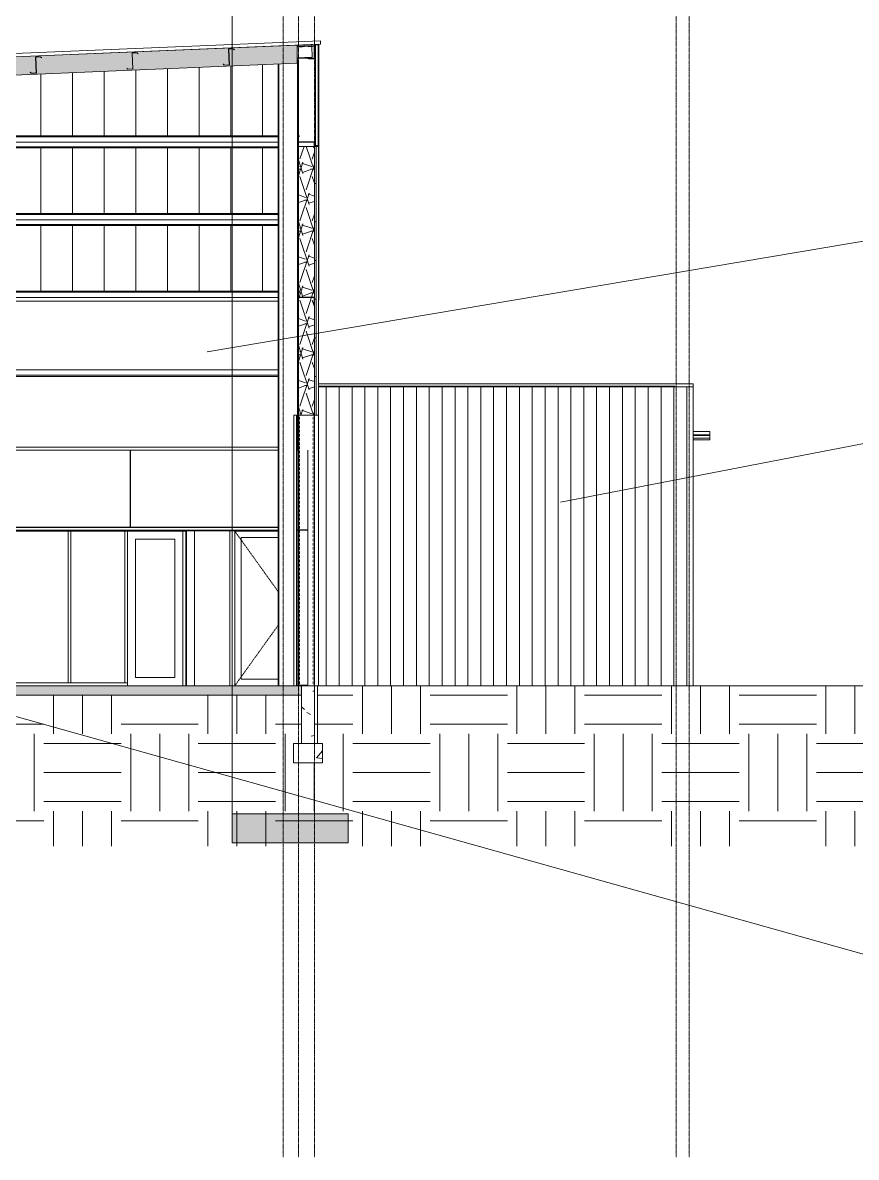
# Model space of a CAD drawing. Header units: inches. Extents: x -23565 to -21, y -324 to 853.
# Drawn here: x -7459 to -6941, y -293 to 412 of the extents above; entities that cross this region are included whole.
import ezdxf

# ---------------------------------------------------------------- set-up
doc = ezdxf.new("R2010")
doc.units = ezdxf.units.IN
doc.header["$MEASUREMENT"] = 0
for name, pattern in [('Dash 1_16_', [0.125, 0.0625, -0.0625]), ('Grid Line 1_2_', [0.875, 0.5, -0.125, 0.125, -0.125]), ('Hidden 1_8_', [0.1875, 0.125, -0.0625])]:
    doc.linetypes.add(name, pattern=pattern)
for name, color, linetype, lineweight in [('A-ANNO-IDEN', 131, 'Continuous', 9), ('A-CLNG', 13, 'Continuous', 13), ('A-CLNG-PATT', 13, 'Continuous', 25), ('A-DOOR', 31, 'Continuous', 13), ('A-DOOR-FRAM', 31, 'Continuous', 9), ('A-DOOR-GLAZ', 31, 'Continuous', 9), ('A-FLOR', 192, 'Continuous', 13), ('A-FLOR-LEVL', 51, 'Continuous', 9), ('A-FLOR-MCUT', 51, 'Continuous', 9), ('A-FLOR-PATT', 8, 'Continuous', 25), ('A-GLAZ-CWMG', 51, 'Continuous', 13), ('A-ROOF', 132, 'Continuous', 13), ('A-ROOF-PATT', 132, 'Continuous', 13), ('A-WALL', 113, 'Continuous', 13), ('A-WALL-PATT', 111, 'Continuous', 25), ('C-TOPO', 7, 'Continuous', 13), ('G-ANNO-SYMB', 111, 'Continuous', 9), ('I-WALL', 2, 'Continuous', 13), ('L-SITE-WALL', 31, 'Continuous', 13), ('S-BEAM', 12, 'Continuous', 13), ('S-COLS', 52, 'Continuous', 13), ('S-FNDN', 32, 'Continuous', 13), ('S-GRID', 1, 'Continuous', 9)]:
    doc.layers.add(name, color=color, linetype=linetype, lineweight=lineweight)
pattern_1 = [(50, (-21606.15, 72.08), (55.0854, -4.8198), [5.76, -63.36]), (355, (-21606.15, 72.08), (-10.6557, 57.7685), [4.608, -50.688]), (100.451, (-21601.557, 71.68), (44.4295, 52.9487), [4.895, -53.848]), (46.184, (-21606.15, 87.44), (81.9644, -12.712), [8.64, -95.04]), (96.636, (-21599.32, 86.38), (71.7815, 74.8124), [7.343, -80.772]), (351.184, (-21606.15, 87.44), (71.782, 74.8124), [6.912, -76.032]), (21, (-21598.47, 83.6), (45.842, -30.9215), [5.76, -63.36]), (326, (-21598.47, 83.6), (18.687, 55.6915), [4.608, -50.688]), (71.451, (-21594.65, 81.025), (64.529, 24.77), [4.895, -53.848]), (37.5, (-21606.148, 72.082), (0.9339, 25.5668), [2.534, -47.539, 2.534, -48.922, -50.88]), (37.5, (-21606.148, 72.082), (0.9339, 25.5668), [-101.53, 2.534, -48.346]), (7.5, (-21606.148, 72.082), (20.20404, 30.2913), [2.534, -26.803, 2.534, -46.387, -19.392]), (7.5, (-21606.148, 72.082), (20.20404, 30.2913), [-78.259, 2.534, -16.858]), (327.5, (-21623.274, 72.082), (40.9978, -1.7324), [2.534, -16.666, 2.534, -57.37, -79.488]), (327.5, (-21623.274, 72.082), (40.9978, -1.7324), [-79.104, 2.534, -76.954]), (317.5, (-21630.954, 72.082), (44.7889, 7.6878), [2.534, -22.426, 2.534, -37.248, -56.448]), (317.5, (-21630.954, 72.082), (44.7889, 7.6878), [-64.742, 2.534, -53.914])]
pattern_2 = [(0, (-21606.15, 72.08), (48, 48), [48, -48]), (0, (-21606.15, 90.08), (48, 48), [48, -48]), (0, (-21606.15, 108.08), (48, 48), [48, -48]), (90, (-21600.15, 114.08), (-48, 48), [48, -48]), (90, (-21582.15, 114.08), (-48, 48), [48, -48]), (90, (-21564.15, 114.08), (-48, 48), [48, -48])]
pattern_3 = [(45, (-21606.148, 72.082), (-19.007, 19.007), []), (45, (-21606.148, 100.882), (-19.007, 19.007), [])]
pattern_4 = [(90, (-21150.615, 0), (-8, 5e-16), [])]
pattern_5 = [(161.57, (-21605.188, 73.042), (-7.6802237, -0.0009796), [0, -54.643, 6.067, 0]), (18.43, (-21607.108, 73.042), (-7.6802237, 0.0009796), [0, -54.643, 6.067, 0]), (108.43, (-21605.188, 73.042), (3.8382953, -19.20136532), [18.211, -42.499]), (71.57, (-21607.108, 73.042), (3.8382953, 19.20136532), [18.211, -42.499])]
pattern_6 = [(0, (-21606.148, 72.082), (0, 24), []), (90, (-21606.148, 72.082), (-24, 1e-15), [])]

# ---------------------------------------------------------------- blocks, each defined once
blk = doc.blocks.new('Struct_Xcel_Sports Complex_rvt-4-Building Section - North_South looking West _ Fitness Center')
at = {"layer": 'A-FLOR-PATT', "lineweight": 9}
h = blk.add_hatch(dxfattribs=at)
h.set_pattern_fill('FP_59', color=256, style=0, pattern_type=2)
h.set_pattern_definition(pattern_1)
h.paths.add_polyline_path([(-21132.3, -6), (-21132.3, 0), (-22790.8, 0), (-22790.8, -6), (-21136.06, -6)], flags=0)
at = {"layer": 'A-WALL-PATT', "lineweight": 9}
h = blk.add_hatch(dxfattribs=at)
h.set_pattern_fill('FP_59', color=8, style=0, pattern_type=2)
h.set_pattern_definition(pattern_1)
h.paths.add_polyline_path([(-21132.3, -36), (-21124.3, -36), (-21124.3, 0), (-21132.3, 0), (-21132.3, -19.01)], flags=0)
at = {"layer": 'S-FNDN', "lineweight": 9}
h = blk.add_hatch(dxfattribs=at)
h.set_pattern_fill('FP_59', color=8, style=0, pattern_type=2)
h.set_pattern_definition(pattern_1)
h.paths.add_polyline_path([(-21137.3, -48), (-21119.3, -48), (-21119.3, -36), (-21137.3, -36)], flags=0)
at = {"layer": 'A-FLOR', "color": 7}
for p, q in [((-21132.3, 0), (-22790.8, 0)), ((-22790.8, -6), (-21132.3, -6))]:
    blk.add_line(p, q, dxfattribs=at)
at = {"layer": 'A-FLOR-MCUT', "color": 7, "lineweight": 13}
blk.add_line((-21132.3, -6), (-21132.3, 0), dxfattribs=at)
at = {"layer": 'A-WALL', "color": 7}
blk.add_line((-21132.3, 0), (-21132.3, -6), dxfattribs=at)
at = {"layer": 'L-SITE-WALL', "color": 7}
for p, q in [((-21124.3, 0), (-21132.3, 0)), ((-21132.3, -6), (-21132.3, -36)), ((-21124.3, -36), (-21124.3, 0)), ((-21132.3, -36), (-21124.3, -36))]:
    blk.add_line(p, q, dxfattribs=at)
at = {"layer": 'S-FNDN', "color": 7}
for p, q in [((-21119.3, -36), (-21137.3, -36)), ((-21137.3, -36), (-21137.3, -48)), ((-21119.3, -48), (-21119.3, -36)), ((-21137.3, -48), (-21119.3, -48))]:
    blk.add_line(p, q, dxfattribs=at)
blk = doc.blocks.new('Girt_C - 10_D-1401750-Building Section - North_South looking West _ Fitness Center')
at = {"layer": 'S-BEAM', "color": 8, "lineweight": 9}
for p, q in [((-21381.05, 96.68), (-21146.8, 96.68)), ((-21146.8, 96.2), (-21381.05, 96.2))]:
    blk.add_line(p, q, dxfattribs=at)
blk = doc.blocks.new('Girt_C - 8_D-1405488-Building Section - North_South looking West _ Fitness Center')
at = {"layer": 'S-BEAM', "lineweight": 9}
h = blk.add_hatch(dxfattribs=at)
h.set_pattern_fill('FP_52', color=8, style=0, pattern_type=2)
h.set_pattern_definition(pattern_3)
h.paths.add_polyline_path([(-21127.8, 389.49), (-21124.49, 389.49), (-21124.49, 389.6), (-21127.75, 389.6), (-21128.2, 390.13), (-21128.29, 390.06)], flags=0)
h.paths.add_polyline_path([(-21124.41, 389.67), (-21124.3, 389.67), (-21124.3, 397.3), (-21124.41, 397.3)], flags=0)
h.paths.add_polyline_path([(-21128.2, 396.84), (-21127.75, 397.38), (-21124.49, 397.38), (-21124.49, 397.49), (-21127.8, 397.49), (-21128.28, 396.91)], flags=0)
at = {"layer": 'S-BEAM', "color": 7}
for p, q in [((-21127.8, 397.49), (-21128.28, 396.91)), ((-21128.28, 396.91), (-21128.2, 396.84)), ((-21128.2, 396.84), (-21127.75, 397.38)), ((-21124.49, 397.49), (-21127.8, 397.49)), ((-21127.75, 397.38), (-21124.49, 397.38)), ((-21124.41, 397.3), (-21124.41, 389.67)), ((-21124.3, 389.67), (-21124.3, 397.3)), ((-21128.2, 390.13), (-21128.29, 390.06)), ((-21128.29, 390.06), (-21127.8, 389.49)), ((-21127.75, 389.6), (-21128.2, 390.13)), ((-21127.8, 389.49), (-21124.49, 389.49)), ((-21124.49, 389.6), (-21127.75, 389.6))]:
    blk.add_line(p, q, dxfattribs=at)
for centre, radius, start, end in [((-21124.49, 397.3), 0.188, 0, 90), ((-21124.49, 397.3), 0.0782, 0, 87.87728), ((-21124.49, 389.67), 0.0782, 273.04236, 0), ((-21124.49, 389.67), 0.188, 270, 0)]:
    blk.add_arc(centre, radius, start, end, dxfattribs=at)
blk = doc.blocks.new('Single-Glass 1 - 2_  10 7_16_ x96_-1835913-Building Section - North_South looking West _ Fitness Center')
at = {"layer": 'A-DOOR', "color": 8, "linetype": 'Dash 1_16_', "lineweight": 9}
for p, q in [((-21173.77, 96), (-21146.8, 58.41)), ((-21173.77, 0), (-21146.8, 37.59))]:
    blk.add_line(p, q, dxfattribs=at)
at = {"layer": 'A-DOOR', "color": 8, "lineweight": 9}
for p, q in [((-21169.77, 92), (-21146.8, 92)), ((-21169.77, 4), (-21169.77, 92)), ((-21146.8, 4), (-21169.77, 4))]:
    blk.add_line(p, q, dxfattribs=at)
at = {"layer": 'A-DOOR-FRAM', "color": 8}
for p, q in [((-21176.77, 96.2), (-21176.77, 0)), ((-21173.77, 0), (-21173.77, 96)), ((-21173.77, 96), (-21146.8, 96))]:
    blk.add_line(p, q, dxfattribs=at)
at = {"layer": 'A-DOOR-GLAZ', "color": 8}
for p, q in [((-21169.77, 92), (-21169.77, 4)), ((-21146.8, 92), (-21169.77, 92)), ((-21146.8, 4), (-21169.77, 4))]:
    blk.add_line(p, q, dxfattribs=at)
blk = doc.blocks.new('Rectangular Mullion - Profile_Polycarbonate_Upper and left-1768104-Building Section - North_South looking West _ Fitness Center')
at = {"layer": 'A-GLAZ-CWMG', "color": 7}
for p, q in [((-21121.55, 398.24), (-21124.05, 398.24)), ((-21124.05, 398.24), (-21124.05, 395.49)), ((-21124.05, 395.49), (-21123.55, 395.49)), ((-21123.99, 395.55), (-21123.99, 398.17)), ((-21123.99, 398.17), (-21121.62, 398.17)), ((-21123.62, 395.55), (-21123.99, 395.55)), ((-21123.55, 395.74), (-21123.62, 395.74)), ((-21123.62, 395.74), (-21123.62, 395.55)), ((-21123.55, 395.49), (-21123.55, 395.74)), ((-21121.92, 395.74), (-21121.98, 395.74)), ((-21121.98, 395.74), (-21121.98, 395.49)), ((-21121.98, 395.49), (-21121.55, 395.49)), ((-21121.92, 395.55), (-21121.92, 395.74)), ((-21121.62, 395.55), (-21121.92, 395.55)), ((-21121.62, 398.17), (-21121.62, 395.55)), ((-21121.55, 395.49), (-21121.55, 398.24))]:
    blk.add_line(p, q, dxfattribs=at)
blk = doc.blocks.new('Rectangular Mullion - Profile_Polycarbonate_Lower-1768105-Building Section - North_South looking West _ Fitness Center')
at = {"layer": 'A-GLAZ-CWMG', "color": 7}
for p, q in [((-21123.55, 338.27), (-21124.05, 338.27)), ((-21124.05, 338.27), (-21124.05, 335.52)), ((-21124.05, 335.52), (-21121.55, 335.52)), ((-21123.99, 335.58), (-21123.99, 338.21)), ((-21123.99, 338.21), (-21123.62, 338.21)), ((-21121.62, 335.58), (-21123.99, 335.58)), ((-21123.62, 338.21), (-21123.62, 338.02)), ((-21123.62, 338.02), (-21123.55, 338.02)), ((-21123.55, 338.02), (-21123.55, 338.27)), ((-21121.55, 338.27), (-21121.98, 338.27)), ((-21121.98, 338.27), (-21121.98, 338.02)), ((-21121.98, 338.02), (-21121.92, 338.02)), ((-21121.92, 338.02), (-21121.92, 338.21)), ((-21121.92, 338.21), (-21121.62, 338.21)), ((-21121.62, 338.21), (-21121.62, 335.58)), ((-21121.55, 335.52), (-21121.55, 338.27))]:
    blk.add_line(p, q, dxfattribs=at)
blk = doc.blocks.new('Girt_Z - 10_D-1351983-Building Section - North_South looking West _ Fitness Center')
at = {"layer": 'S-BEAM', "lineweight": 9}
h = blk.add_hatch(dxfattribs=at)
h.set_pattern_fill('FP_52', color=8, style=0, pattern_type=2)
h.set_pattern_definition(pattern_3)
h.paths.add_polyline_path([(-21180.48, 385.52), (-21177.11, 385.66), (-21177.29, 385.76), (-21180.43, 385.63), (-21180.9, 386.15), (-21180.98, 386.07)], flags=0)
h.paths.add_polyline_path([(-21177.11, 385.66), (-21177.51, 395.46), (-21177.62, 395.46), (-21177.22, 385.84)], flags=0)
h.paths.add_polyline_path([(-21174.08, 395.15), (-21174, 395.22), (-21174.51, 395.78), (-21177.44, 395.65), (-21177.44, 395.55), (-21174.56, 395.67)], flags=0)
at = {"layer": 'S-BEAM', "color": 7}
for p, q in [((-21177.62, 395.46), (-21177.22, 385.84)), ((-21177.11, 385.66), (-21177.51, 395.46)), ((-21174.51, 395.78), (-21177.44, 395.65)), ((-21177.44, 395.55), (-21174.56, 395.67)), ((-21174.56, 395.67), (-21174.08, 395.15)), ((-21174, 395.22), (-21174.51, 395.78)), ((-21174.08, 395.15), (-21174, 395.22)), ((-21180.9, 386.15), (-21180.98, 386.07)), ((-21180.98, 386.07), (-21180.48, 385.52)), ((-21180.43, 385.63), (-21180.9, 386.15)), ((-21180.48, 385.52), (-21177.11, 385.66)), ((-21177.29, 385.76), (-21180.43, 385.63))]:
    blk.add_line(p, q, dxfattribs=at)
for centre, radius, start, end in [((-21177.44, 395.47), 0.187, 92.38594, 182.38594), ((-21177.44, 395.47), 0.0782, 94.50866, 182.38594), ((-21177.3, 385.84), 0.0782, 275.42831, 2.38594)]:
    blk.add_arc(centre, radius, start, end, dxfattribs=at)
blk = doc.blocks.new('Girt_Z - 10_D-V102-Building Section - North_South looking West _ Fitness Center')
at = {"layer": 'S-BEAM', "color": 7}
for p, q in [((-21237.57, 392.96), (-21237.17, 383.34)), ((-21237.05, 383.16), (-21237.46, 392.97)), ((-21234.46, 393.28), (-21237.39, 393.16)), ((-21237.39, 393.05), (-21234.5, 393.17)), ((-21234.5, 393.17), (-21234.03, 392.65)), ((-21233.95, 392.73), (-21234.46, 393.28)), ((-21234.03, 392.65), (-21233.95, 392.73)), ((-21240.85, 383.65), (-21240.93, 383.58)), ((-21240.93, 383.58), (-21240.43, 383.02)), ((-21240.38, 383.13), (-21240.85, 383.65)), ((-21240.43, 383.02), (-21237.05, 383.16)), ((-21237.24, 383.26), (-21240.38, 383.13))]:
    blk.add_line(p, q, dxfattribs=at)
for centre, radius, start, end in [((-21237.38, 392.97), 0.187, 92.38594, 182.38594), ((-21237.38, 392.97), 0.0782, 94.50866, 182.38594), ((-21237.25, 383.34), 0.0782, 275.42831, 2.38594)]:
    blk.add_arc(centre, radius, start, end, dxfattribs=at)
blk = doc.blocks.new('Girt_Z - 10_D-V103-Building Section - North_South looking West _ Fitness Center')
at = {"layer": 'S-BEAM', "lineweight": 9}
h = blk.add_hatch(dxfattribs=at)
h.set_pattern_fill('FP_52', color=8, style=0, pattern_type=2)
h.set_pattern_definition(pattern_3)
h.paths.add_polyline_path([(-21300.37, 380.52), (-21297, 380.66), (-21297.19, 380.77), (-21300.33, 380.64), (-21300.8, 381.15), (-21300.88, 381.08)], flags=0)
h.paths.add_polyline_path([(-21297, 380.66), (-21297.41, 390.47), (-21297.52, 390.46), (-21297.12, 380.85)], flags=0)
h.paths.add_polyline_path([(-21293.98, 390.15), (-21293.9, 390.23), (-21294.41, 390.78), (-21297.34, 390.66), (-21297.34, 390.55), (-21294.45, 390.67)], flags=0)
at = {"layer": 'S-BEAM', "color": 7}
for p, q in [((-21297.52, 390.46), (-21297.12, 380.85)), ((-21297, 380.66), (-21297.41, 390.47)), ((-21294.41, 390.78), (-21297.34, 390.66)), ((-21297.34, 390.55), (-21294.45, 390.67)), ((-21294.45, 390.67), (-21293.98, 390.15)), ((-21293.9, 390.23), (-21294.41, 390.78)), ((-21293.98, 390.15), (-21293.9, 390.23)), ((-21300.8, 381.15), (-21300.88, 381.08)), ((-21300.88, 381.08), (-21300.37, 380.52)), ((-21300.33, 380.64), (-21300.8, 381.15)), ((-21297.19, 380.77), (-21300.33, 380.64)), ((-21300.37, 380.52), (-21297, 380.66))]:
    blk.add_line(p, q, dxfattribs=at)
for centre, radius, start, end in [((-21297.33, 390.47), 0.187, 92.38594, 182.38594), ((-21297.33, 390.47), 0.0782, 94.50866, 182.38594), ((-21297.2, 380.84), 0.0782, 275.42831, 2.38594)]:
    blk.add_arc(centre, radius, start, end, dxfattribs=at)
blk = doc.blocks.new('overhead door - one-983186-Building Section - North_South looking West _ Fitness Center')
at = {"layer": 'A-DOOR', "color": 7}
for p, q in [((-21137.18, 168), (-21137.18, 0)), ((-21135.43, 168), (-21137.18, 168)), ((-21135.43, 0), (-21135.43, 168)), ((-21137.18, 0), (-21135.43, 0))]:
    blk.add_line(p, q, dxfattribs=at)
blk = doc.blocks.new('Girt_Z - 10_D-1223956-Building Section - North_South looking West _ Fitness Center')
at = {"layer": 'S-BEAM', "lineweight": 9}
h = blk.add_hatch(dxfattribs=at)
h.set_pattern_fill('FP_52', color=8, style=0, pattern_type=2)
h.set_pattern_definition(pattern_3)
h.paths.add_polyline_path([(-21124.88, 237.69), (-21124.3, 238.17), (-21124.3, 241.11), (-21124.41, 241.11), (-21124.41, 238.22), (-21124.95, 237.77)], flags=0)
h.paths.add_polyline_path([(-21134.3, 241.19), (-21124.49, 241.19), (-21124.49, 241.3), (-21134.12, 241.3)], flags=0)
h.paths.add_polyline_path([(-21134.3, 241.19), (-21134.19, 241.37), (-21134.19, 244.51), (-21133.66, 244.96), (-21133.73, 245.04), (-21134.3, 244.56)], flags=0)
at = {"layer": 'S-BEAM', "color": 7}
for p, q in [((-21133.73, 245.04), (-21134.3, 244.56)), ((-21134.3, 244.56), (-21134.3, 241.19)), ((-21134.3, 241.19), (-21124.49, 241.19)), ((-21134.19, 244.51), (-21133.66, 244.96)), ((-21134.19, 241.37), (-21134.19, 244.51)), ((-21124.49, 241.3), (-21134.12, 241.3)), ((-21133.66, 244.96), (-21133.73, 245.04)), ((-21124.41, 241.11), (-21124.41, 238.22)), ((-21124.3, 238.17), (-21124.3, 241.11)), ((-21124.41, 238.22), (-21124.95, 237.77)), ((-21124.95, 237.77), (-21124.88, 237.69)), ((-21124.88, 237.69), (-21124.3, 238.17))]:
    blk.add_line(p, q, dxfattribs=at)
for centre, radius, start, end in [((-21134.12, 241.38), 0.0782, 183.04236, 270), ((-21124.49, 241.11), 0.187, 360, 90), ((-21124.49, 241.11), 0.0782, 2.12272, 90)]:
    blk.add_arc(centre, radius, start, end, dxfattribs=at)
blk = doc.blocks.new('Girt_Z - 10_D-1772157-Building Section - North_South looking West _ Fitness Center')
at = {"layer": 'S-BEAM', "color": 7}
for p, q in [((-21133.73, 341.54), (-21134.3, 341.06)), ((-21134.3, 341.06), (-21134.3, 337.69)), ((-21134.19, 341.01), (-21133.66, 341.46)), ((-21134.19, 337.87), (-21134.19, 341.01)), ((-21133.66, 341.46), (-21133.73, 341.54)), ((-21134.3, 337.69), (-21124.49, 337.69)), ((-21124.49, 337.8), (-21134.12, 337.8)), ((-21124.41, 334.72), (-21124.95, 334.27)), ((-21124.95, 334.27), (-21124.88, 334.19)), ((-21124.88, 334.19), (-21124.3, 334.67)), ((-21124.41, 337.61), (-21124.41, 334.72)), ((-21124.3, 334.67), (-21124.3, 337.61))]:
    blk.add_line(p, q, dxfattribs=at)
for centre, radius, start, end in [((-21134.12, 337.88), 0.0782, 183.04236, 270), ((-21124.49, 337.61), 0.187, 360, 90), ((-21124.49, 337.61), 0.0782, 2.12272, 90)]:
    blk.add_arc(centre, radius, start, end, dxfattribs=at)
blk = doc.blocks.new('Girt_C - 10_D-1401751-Building Section - North_South looking West _ Fitness Center')
at = {"layer": 'S-BEAM', "color": 8, "lineweight": 9}
blk.add_line((-21146.8, 148.19), (-21381.05, 148.19), dxfattribs=at)
blk = doc.blocks.new('Girt_Z - 10_D-1255199-Building Section - North_South looking West _ Fitness Center')
at = {"layer": 'S-BEAM', "color": 8, "lineweight": 9}
for p, q in [((-21381.05, 196.31), (-21146.8, 196.31)), ((-21381.05, 192.94), (-21146.8, 192.94))]:
    blk.add_line(p, q, dxfattribs=at)
blk = doc.blocks.new('Girt_Z - 10_D-1254871-Building Section - North_South looking West _ Fitness Center')
at = {"layer": 'S-BEAM', "color": 8, "lineweight": 9}
for p, q in [((-21381.05, 245.04), (-21146.8, 245.04)), ((-21381.05, 244.56), (-21146.8, 244.56)), ((-21381.05, 241.19), (-21146.8, 241.19)), ((-21381.05, 241.11), (-21146.8, 241.11))]:
    blk.add_line(p, q, dxfattribs=at)
blk = doc.blocks.new('Girt_Z - 10_D-1249026-Building Section - North_South looking West _ Fitness Center')
at = {"layer": 'S-BEAM', "color": 8, "lineweight": 9}
for p, q in [((-21381.05, 341.54), (-21146.8, 341.54)), ((-21381.05, 341.06), (-21146.8, 341.06)), ((-21381.05, 337.69), (-21146.8, 337.69)), ((-21381.05, 337.61), (-21146.8, 337.61)), ((-21381.05, 334.72), (-21146.8, 334.72)), ((-21381.05, 334.27), (-21146.8, 334.27)), ((-21381.05, 334.19), (-21146.8, 334.19))]:
    blk.add_line(p, q, dxfattribs=at)
blk = doc.blocks.new('Girt_C - 8_D-1405507-Building Section - North_South looking West _ Fitness Center')
at = {"layer": 'S-BEAM', "color": 8, "lineweight": 9}
for p, q in [((-21135.05, 397.42), (-21125.94, 397.8)), ((-21128.1, 397.14), (-21135.05, 396.85)), ((-21128.16, 397.06), (-21135.05, 396.78)), ((-21125.91, 397.16), (-21128.01, 397.07)), ((-21125.91, 397.23), (-21127.95, 397.14)), ((-21125.94, 397.8), (-21125.92, 397.49)), ((-21125.92, 397.38), (-21125.91, 397.23)), ((-21125.91, 397.23), (-21125.91, 397.16)), ((-21125.91, 397.16), (-21125.63, 390.45)), ((-21125.63, 390.45), (-21135.05, 390.06)), ((-21125.63, 390.38), (-21135.05, 389.99)), ((-21127.99, 389.71), (-21135.05, 389.41)), ((-21125.6, 389.81), (-21127.85, 389.71)), ((-21125.63, 390.45), (-21125.63, 390.38)), ((-21125.63, 390.38), (-21125.6, 389.81))]:
    blk.add_line(p, q, dxfattribs=at)
blk = doc.blocks.new('C-Channel-Column - C10X25-1732793-Building Section - North_South looking West _ Fitness Center')
at = {"layer": 'S-COLS', "color": 8, "linetype": 'Hidden 1_8_', "lineweight": 9}
for p, q in [((-21133.49, 0), (-21133.49, 168)), ((-21125.11, 0), (-21125.11, 168))]:
    blk.add_line(p, q, dxfattribs=at)
blk = doc.blocks.new('Girt_Z - 10_D-1772654-Building Section - North_South looking West _ Fitness Center')
at = {"layer": 'S-BEAM', "color": 8, "lineweight": 9}
for p, q in [((-21381.05, 293.29), (-21146.8, 293.29)), ((-21381.05, 292.81), (-21146.8, 292.81)), ((-21381.05, 289.44), (-21146.8, 289.44)), ((-21381.05, 289.36), (-21146.8, 289.36)), ((-21381.05, 286.47), (-21146.8, 286.47)), ((-21381.05, 286.02), (-21146.8, 286.02)), ((-21381.05, 285.94), (-21146.8, 285.94))]:
    blk.add_line(p, q, dxfattribs=at)
blk = doc.blocks.new('HSS-Hollow Structural Section - HSS1-1_2X1-1_2X1_8 - Obsolete-1396620-Building Section - North_South looking West _ Fitness Center')
at = {"layer": 'S-BEAM', "color": 8, "lineweight": 9}
for p, q in [((-20878.55, 155.4), (-20889.05, 155.4)), ((-20878.55, 155.4), (-20878.55, 155.18)), ((-20878.55, 155.18), (-20878.55, 154.14)), ((-20889.05, 153.86), (-20878.55, 153.86)), ((-20878.55, 154.14), (-20878.55, 153.9)), ((-20878.55, 153.9), (-20878.55, 153.86))]:
    blk.add_line(p, q, dxfattribs=at)
blk = doc.blocks.new('HSS-Hollow Structural Section - HSS1-1_2X1-1_2X1_8 - Obsolete-V169-Building Section - North_South looking West _ Fitness Center')
at = {"layer": 'S-BEAM', "color": 8, "lineweight": 9}
for p, q in [((-20889.05, 152.71), (-20878.55, 152.71)), ((-20878.55, 153.86), (-20878.55, 153)), ((-20878.55, 153), (-20878.55, 152.76)), ((-20878.55, 152.76), (-20878.55, 152.71))]:
    blk.add_line(p, q, dxfattribs=at)
blk = doc.blocks.new('Door_Single_Storefront - one-1371409-Building Section - North_South looking West _ Fitness Center')
at = {"layer": 'A-DOOR', "color": 8, "lineweight": 9}
for p, q in [((-22428.62, 91), (-22428.62, 5)), ((-22428.62, 91), (-22404.18, 91)), ((-22404.18, 5), (-22404.18, 91)), ((-22428.62, 5), (-22404.18, 5))]:
    blk.add_line(p, q, dxfattribs=at)
blk = doc.blocks.new('Rectangular Mullion - Interior 1_75_ x 4_5_-1835619-Building Section - North_South looking West _ Fitness Center')
at = {"layer": 'A-GLAZ-CWMG', "color": 8, "lineweight": 9}
blk.add_line((-21241.3, 96), (-21276.49, 96), dxfattribs=at)
blk = doc.blocks.new('Rectangular Mullion - Interior 1_75_ x 4_5_-V170-Building Section - North_South looking West _ Fitness Center')
at = {"layer": 'A-GLAZ-CWMG', "color": 8, "lineweight": 9}
blk.add_line((-21276.49, 96), (-21312.68, 96), dxfattribs=at)
blk = doc.blocks.new('Rectangular Mullion - Interior 1_75_ x 4_5_-1214730-Building Section - North_South looking West _ Fitness Center')
at = {"layer": 'A-GLAZ-CWMG', "color": 8, "lineweight": 9}
blk.add_line((-22651.62, 1.75), (-22615.43, 1.75), dxfattribs=at)
blk = doc.blocks.new('Rectangular Mullion - Interior 1_75_ x 4_5_-1835424-Building Section - North_South looking West _ Fitness Center')
at = {"layer": 'A-GLAZ-CWMG', "color": 8, "lineweight": 9}
for p, q in [((-21205.99, 96), (-21204.24, 96)), ((-21205.99, 0), (-21205.99, 96)), ((-21204.24, 0), (-21204.24, 96))]:
    blk.add_line(p, q, dxfattribs=at)
blk = doc.blocks.new('Rectangular Mullion - Interior 1_75_ x 4_5_-1220285-Building Section - North_South looking West _ Fitness Center')
at = {"layer": 'A-GLAZ-CWMG', "color": 8, "lineweight": 9}
for p, q in [((-22616.3, 96), (-22614.55, 96)), ((-22616.3, 96), (-22616.3, 1.75)), ((-22614.55, 96), (-22614.55, 1.75)), ((-22614.55, 1.75), (-22616.3, 1.75))]:
    blk.add_line(p, q, dxfattribs=at)
blk = doc.blocks.new('Rectangular Mullion - Interior 1_75_ x 4_5_-1835620-Building Section - North_South looking West _ Fitness Center')
at = {"layer": 'A-GLAZ-CWMG', "color": 8, "lineweight": 9}
for p, q in [((-21204.24, 96), (-21241.3, 96)), ((-21204.24, 96.2), (-21204.24, 96))]:
    blk.add_line(p, q, dxfattribs=at)
blk = doc.blocks.new('Rectangular Mullion - Interior 1_75_ x 4_5_-1835621-Building Section - North_South looking West _ Fitness Center')
at = {"layer": 'A-GLAZ-CWMG', "color": 8, "lineweight": 9}
for p, q in [((-21276.49, 1.75), (-21240.43, 1.75)), ((-21240.43, 1.75), (-21240.43, 0))]:
    blk.add_line(p, q, dxfattribs=at)
blk = doc.blocks.new('Rectangular Mullion - Interior 1_75_ x 4_5_-1314720-Building Section - North_South looking West _ Fitness Center')
at = {"layer": 'A-GLAZ-CWMG', "color": 8, "lineweight": 9}
for p, q in [((-22580.12, 96), (-22578.37, 96)), ((-22580.12, 96), (-22580.12, 1.75)), ((-22578.37, 96), (-22578.37, 1.75)), ((-22578.37, 1.75), (-22580.12, 1.75))]:
    blk.add_line(p, q, dxfattribs=at)
blk = doc.blocks.new('Section - 3_32_ x 3_8_-18514-Building Section - North_South looking West _ Fitness Center')
at = {"layer": 'G-ANNO-SYMB'}
blk.add_hatch(color=256, dxfattribs=at).paths.add_polyline_path([(-22320.83, -79.66), (-22248.83, -79.66), (-22248.83, -97.66), (-22320.83, -97.66)], flags=0)
for p, q in [((-22320.83, -79.66), (-22320.83, -97.66)), ((-22248.83, -79.66), (-22320.83, -79.66)), ((-22248.83, -97.66), (-22248.83, -79.66)), ((-22320.83, -97.66), (-22248.83, -97.66))]:
    blk.add_line(p, q, dxfattribs=at)

msp = doc.modelspace()

# ---------------------------------------------------------------- hatches: boundary and pattern name
at = {"layer": 'A-CLNG-PATT', "lineweight": 9}
h = msp.add_hatch(dxfattribs=at)
h.set_pattern_fill('FP_50', color=8, style=0, pattern_type=2)
h.set_pattern_definition(pattern_5)
h.paths.add_polyline_path([(-8524.3357, 335.2171), (-7288.7107, 386.7015), (-7288.7107, 397.9612), (-8524.3357, 346.4769), (-8524.3357, 343.7247)], flags=0)
at = {"layer": 'A-ROOF-PATT', "lineweight": 9}
h = msp.add_hatch(dxfattribs=at)
h.set_pattern_fill('FP_7', color=8, style=0, pattern_type=2)
h.set_pattern_definition([(90, (-174.388, -762.154), (-16.082, 1e-15), [])])
h.paths.add_polyline_path([(-7042.7107, 155.3993), (-7032.2107, 155.3993), (-7032.2107, 155.8724), (-7042.7107, 155.8724)], flags=0)
h.paths.add_polyline_path([(-8587.2057, 186.2161), (-8526.4607, 186.2161), (-8526.4607, 186.7161), (-8600.3357, 186.7161), (-8600.3357, 186.2161)], flags=0)
at = {"layer": 'A-WALL-PATT', "lineweight": 9}
h = msp.add_hatch(dxfattribs=at)
h.set_pattern_fill('FP_62', color=8, style=0, pattern_type=2)
h.set_pattern_definition([(90, (-21384.928, 0), (-19.685, 1e-15), [])])
h.paths.add_polyline_path([(-7287.9606, 337.6875), (-7287.7732, 337.7969), (-7278.1481, 337.7969), (-7278.1481, 337.6875), (-7287.8513, 337.6875)], flags=0)
h.paths.add_polyline_path([(-7275.2732, 239.5625), (-7275.2732, 335.5178), (-7277.7107, 335.5803), (-7277.6482, 338.2678), (-7277.6482, 338.2053), (-7277.6482, 335.5803), (-7275.2732, 335.5803), (-7275.2732, 398.173), (-7277.6482, 398.173), (-7277.6482, 395.548), (-7277.7107, 395.548), (-7277.6482, 398.2355), (-7275.2732, 398.2355), (-7275.2732, 398.537), (-7288.7107, 397.9612), (-7288.7107, 397.421), (-7279.5935, 397.8009), (-7279.5667, 397.4868), (-7278.1482, 397.4868), (-7278.1482, 397.3774), (-7279.5759, 397.3774), (-7279.2844, 389.8068), (-7281.4607, 389.6569), (-7281.4097, 389.5961), (-7278.1441, 389.5961), (-7278.1482, 389.4868), (-7281.4607, 389.4868), (-7281.6467, 389.7084), (-7288.7107, 389.4141), (-7288.7107, 388.9245), (-7287.9607, 388.9245), (-7287.9606, 341.0625), (-7287.3861, 341.5446), (-7287.3158, 341.4608), (-7287.8513, 341.0115), (-7287.8954, 337.7969), (-7287.9607, 337.6122), (-7287.9607, 335), (-7278.07, 335), (-7278.07, 337.6122), (-7277.9607, 337.6094), (-7277.9606, 335), (-7275.4607, 335), (-7275.4607, 239.5625)], flags=0)
h.paths.add_polyline_path([(-7300.4607, 245.0446), (-7300.4607, 285.9398), (-7534.7107, 285.9398), (-7534.7107, 245.0446), (-7328.4482, 245.0446)], flags=0)
h.paths.add_polyline_path([(-7483.3722, 293.2946), (-7300.4607, 293.2946), (-7300.4607, 334.1898), (-7534.7107, 334.1898), (-7534.7107, 293.2946)], flags=0)
h.paths.add_polyline_path([(-7391.1206, 341.5446), (-7300.4607, 341.5446), (-7300.4607, 386.2119), (-7534.7107, 376.4515), (-7534.7107, 341.5446), (-7450.6601, 341.5446)], flags=0)
h.paths.add_polyline_path([(-7278.0701, 389.6742), (-7278.0701, 397.2993), (-7277.9607, 397.2993), (-7277.9607, 389.6743)], flags=0)
h = msp.add_hatch(dxfattribs=at)
h.set_pattern_fill('FP_50', color=8, style=0, pattern_type=2)
h.set_pattern_definition(pattern_5)
h.paths.add_polyline_path([(-7277.9607, 168), (-7277.9607, 335), (-7287.9607, 335), (-7287.9607, 168)], flags=0)
h = msp.add_hatch(dxfattribs=at)
h.set_pattern_fill('FP_57', color=8, style=0, pattern_type=2)
h.set_pattern_definition(pattern_6)
h.paths.add_polyline_path([(-7277.9607, 168), (-7276.9607, 168), (-7276.9607, 335), (-7277.9607, 335), (-7277.9607, 182.5087)], flags=0)
h = msp.add_hatch(dxfattribs=at)
h.set_pattern_fill('FP_54', color=8, style=0, pattern_type=2)
h.set_pattern_definition(pattern_4)
h.paths.add_polyline_path([(-7275.4607, 0), (-7053.9607, 0), (-7053.9607, 186), (-7275.4607, 185.9775), (-7275.4607, 0.3313)], flags=0)
h = msp.add_hatch(dxfattribs=at)
h.set_pattern_fill('FP_54', color=8, style=0, pattern_type=2)
h.set_pattern_definition(pattern_4)
h.paths.add_polyline_path([(-7053.9607, 0), (-7042.7107, 0), (-7042.7107, 185.6016), (-7053.9607, 185.6016), (-7053.9607, 61.5967)], flags=0)
h = msp.add_hatch(dxfattribs=at)
h.set_pattern_fill('FP_61', color=8, style=0, pattern_type=2)
h.set_pattern_definition([(90, (-20902.68, -673.75), (-193, -193), [48, -145]), (180, (-20902.68, -673.75), (-2e-14, -193), [96.25, -96.75]), (270, (-20998.93, -625.75), (-193, -193), [48, -145]), (180, (-20902.68, -625.75), (-2e-14, -193), [96.25, -96.75]), (270, (-20999.18, -625.75), (-193, -193), [48, -145]), (180, (-20999.18, -625.75), (-2e-14, -193), [96.25, -96.75]), (90, (-21095.43, -673.75), (-193, -193), [48, -145]), (180, (-20999.18, -673.75), (-2e-14, -193), [96.25, -96.75]), (90, (-20950.68, -625.5), (-193, -193), [48, -145]), (180, (-20902.43, -625.5), (-2e-14, -193), [48.25, -144.75]), (180, (-20902.43, -577.5), (-2e-14, -193), [48.25, -144.75]), (90, (-21047.18, -625.5), (-193, -193), [48, -145]), (180, (-20950.93, -625.5), (-2e-14, -193), [96.25, -96.75]), (270, (-20950.93, -577.5), (-193, -193), [48, -145]), (180, (-20950.93, -577.5), (-2e-14, -193), [96.25, -96.75]), (180, (-21047.43, -625.5), (-2e-14, -193), [48, -145]), (270, (-21047.43, -577.5), (-193, -193), [48, -145]), (180, (-21047.43, -577.5), (-2e-14, -193), [48, -145]), (90, (-20902.68, -577.25), (-193, -193), [48, -145]), (180, (-20902.68, -577.25), (-2e-14, -193), [96.25, -96.75]), (270, (-20998.93, -529.25), (-193, -193), [48, -145]), (180, (-20902.68, -529.25), (-2e-14, -193), [96.25, -96.75]), (270, (-20999.18, -529.25), (-193, -193), [48, -145]), (180, (-20999.18, -529.25), (-2e-14, -193), [96.25, -96.75]), (270, (-21095.43, -529.25), (-193, -193), [48, -145]), (180, (-20999.18, -577.25), (-2e-14, -193), [96.25, -96.75]), (90, (-20950.68, -529), (-193, -193), [48, -145]), (180, (-20902.43, -529), (-2e-14, -193), [48.25, -144.75]), (180, (-20902.43, -481), (-2e-14, -193), [48.25, -144.75]), (90, (-21047.18, -529), (-193, -193), [48, -145]), (180, (-20950.93, -529), (-2e-14, -193), [96.25, -96.75]), (270, (-20950.93, -481), (-193, -193), [48, -145]), (180, (-20950.93, -481), (-2e-14, -193), [96.25, -96.75]), (180, (-21047.43, -529), (-2e-14, -193), [48, -145]), (270, (-21047.43, -481), (-193, -193), [48, -145]), (180, (-21047.43, -481), (-2e-14, -193), [48, -145])])
h.paths.add_polyline_path([(-8005.2107, 1), (-7783.9607, 1), (-7783.9607, 5.0462), (-7879.0926, 146.25), (-7924.839, 146.25), (-8005.2107, 23.5198), (-8005.2107, 1.1407)], flags=0)
h.paths.add_polyline_path([(-7775.9607, 1), (-7757.5777, 1), (-7757.5777, 98.25), (-7542.7107, 98.25), (-7542.7107, 146.25), (-7775.9607, 146.25), (-7775.9607, 1.1407)], flags=0)
h.paths.add_polyline_path([(-7783.9607, 6.8368), (-7783.9607, 146.25), (-7877.8186, 146.25), (-7786.9094, 11.2167)], flags=0)
h.paths.add_polyline_path([(-8005.2107, 25.3452), (-7926.1116, 146.25), (-8005.2107, 146.25), (-8005.2107, 25.7934)], flags=0)
h.paths.add_polyline_path([(-7405.9102, 98.25), (-7300.4607, 98.25), (-7300.4607, 146.25), (-7534.7107, 146.25), (-7534.7107, 98.25), (-7483.3722, 98.25)], flags=0)
h = msp.add_hatch(dxfattribs=at)
h.set_pattern_fill('FP_55', color=8, style=0, pattern_type=2)
h.set_pattern_definition([(0, (-21128.18, 0.25), (-193, 193), [48, -145]), (90, (-21128.18, 0.25), (-193, 1e-14), [96.25, -96.75]), (180, (-21080.18, 96.5), (-193, 193), [48, -145]), (90, (-21080.18, 0.25), (-193, 1e-14), [96.25, -96.75]), (180, (-21080.18, 96.75), (-193, 193), [48, -145]), (90, (-21080.18, 96.75), (-193, 1e-14), [96.25, -96.75]), (0, (-21128.18, 193), (-193, 193), [48, -145]), (90, (-21128.18, 96.75), (-193, 1e-14), [96.25, -96.75]), (0, (-21079.93, 48.25), (-193, 193), [48, -145]), (90, (-21079.93, 0), (-193, 1e-14), [48.25, -144.75]), (90, (-21031.93, 0), (-193, 1e-14), [48.25, -144.75]), (0, (-21079.93, 144.75), (-193, 193), [48, -145]), (90, (-21079.93, 48.5), (-193, 1e-14), [96.25, -96.75]), (180, (-21031.93, 48.5), (-193, 193), [48, -145]), (90, (-21031.93, 48.5), (-193, 1e-14), [96.25, -96.75]), (90, (-21079.93, 145), (-193, 1e-14), [48, -145]), (180, (-21031.93, 145), (-193, 193), [48, -145]), (90, (-21031.93, 145), (-193, 1e-14), [48, -145]), (0, (-21031.68, 0.25), (-193, 193), [48, -145]), (90, (-21031.68, 0.25), (-193, 1e-14), [96.25, -96.75]), (180, (-20983.68, 96.5), (-193, 193), [48, -145]), (90, (-20983.68, 0.25), (-193, 1e-14), [96.25, -96.75]), (180, (-20983.68, 96.75), (-193, 193), [48, -145]), (90, (-20983.68, 96.75), (-193, 1e-14), [96.25, -96.75]), (180, (-20983.68, 193), (-193, 193), [48, -145]), (90, (-21031.68, 96.75), (-193, 1e-14), [96.25, -96.75]), (0, (-20983.43, 48.25), (-193, 193), [48, -145]), (90, (-20983.43, 0), (-193, 1e-14), [48.25, -144.75]), (90, (-20935.43, 0), (-193, 1e-14), [48.25, -144.75]), (0, (-20983.43, 144.75), (-193, 193), [48, -145]), (90, (-20983.43, 48.5), (-193, 1e-14), [96.25, -96.75]), (180, (-20935.43, 48.5), (-193, 193), [48, -145]), (90, (-20935.43, 48.5), (-193, 1e-14), [96.25, -96.75]), (90, (-20983.43, 145), (-193, 1e-14), [48, -145]), (180, (-20935.43, 145), (-193, 193), [48, -145]), (90, (-20935.43, 145), (-193, 1e-14), [48, -145])])
h.paths.add_polyline_path([(-7288.7107, 0), (-7282.0857, 0), (-7282.0857, 146.25), (-7288.7107, 146.25), (-7288.7107, 21.2927)], flags=0)
h = msp.add_hatch(dxfattribs=at)
h.set_pattern_fill('FP_57', color=8, style=0, pattern_type=2)
h.set_pattern_definition(pattern_6)
h.paths.add_polyline_path([(-7277.9607, -36), (-7275.9607, -36), (-7275.9607, 0), (-7277.9607, 0), (-7277.9607, -19.0113)], flags=0)
at = {"layer": 'C-TOPO', "lineweight": 9}
h = msp.add_hatch(dxfattribs=at)
h.set_pattern_fill('FP_49', color=8, style=0, pattern_type=2)
h.set_pattern_definition(pattern_2)
h.paths.add_polyline_path([(-8257.9922, -99.6193), (-7278.6055, -99.6193), (-7278.6055, -48), (-7290.9607, -48), (-7290.9607, -36), (-7285.9607, -36), (-7285.9607, -6), (-8944.4607, -6), (-8944.4607, -36), (-8939.4607, -36), (-8939.4607, -48), (-8957.4607, -48), (-8957.4607, -36), (-8954.4607, -36), (-8954.4607, 0), (-9187.5362, 0), (-9187.5362, -99.6193), (-8412.9162, -99.6193)], flags=0)
h = msp.add_hatch(dxfattribs=at)
h.set_pattern_fill('FP_49', color=8, style=0, pattern_type=2)
h.set_pattern_definition(pattern_2)
h.paths.add_polyline_path([(-7018.6002, -99.6193), (-6708.7522, -99.6193), (-6708.7522, 0), (-7275.9607, 0), (-7275.9607, -36), (-7272.9607, -36), (-7272.9607, -48), (-7278.6055, -48), (-7278.6055, -99.6193), (-7043.3045, -99.6193)], flags=0)

# ---------------------------------------------------------------- linework, layer by layer
at = {"layer": 'A-ANNO-IDEN', "color": 153}
for p, q in [((-7344.6088, 207.5204), (-6672.1418, 320.6678)), ((-7125.1371, 114.0501), (-6672.5168, 201.7033)), ((-7801.1918, 75.598), (-6857.5793, -189.167))]:
    msp.add_line(p, q, dxfattribs=at)
at = {"layer": 'A-CLNG', "color": 7}
for p, q in [((-7288.7107, 397.9612), (-8524.3357, 346.4769)), ((-7288.7107, 386.7015), (-7288.7107, 397.9612)), ((-8524.3357, 335.2171), (-7288.7107, 386.7015))]:
    msp.add_line(p, q, dxfattribs=at)
at = {"layer": 'A-FLOR-LEVL', "linetype": 'Grid Line 1_2_'}
msp.add_line((-9381.029, 0), (-6330.7454, 0), dxfattribs=at)
at = {"layer": 'A-ROOF', "color": 7}
for p, q in [((-7274.1109, 400.6498), (-8586.7531, 345.9563)), ((-8586.7531, 343.9546), (-7274.1109, 398.648)), ((-7274.1109, 398.648), (-7274.1109, 400.6498))]:
    msp.add_line(p, q, dxfattribs=at)
at = {"layer": 'A-ROOF', "color": 8, "lineweight": 9}
for p, q in [((-7275.4607, 187.6033), (-7042.7107, 187.6033)), ((-7053.9607, 185.6016), (-7275.4607, 185.6016)), ((-7042.7107, 187.6033), (-7042.7107, 185.6016)), ((-7042.7107, 157.8741), (-7032.2107, 157.8741)), ((-7032.2107, 155.8724), (-7042.7107, 155.8724)), ((-7032.2107, 155.4089), (-7032.2107, 157.8741))]:
    msp.add_line(p, q, dxfattribs=at)
at = {"layer": 'A-WALL', "color": 8, "lineweight": 9}
for p, q in [((-7275.2732, 398.537), (-7538.5232, 387.5683)), ((-7275.2732, 398.2339), (-7275.2732, 398.537)), ((-7275.2732, 335.5803), (-7275.2732, 398.173)), ((-7275.2732, 239.5625), (-7275.2732, 335.5194)), ((-7300.4607, 238.939), (-7534.7107, 238.939)), ((-7275.4607, 239.5625), (-7275.2732, 239.5625)), ((-7053.9607, 186), (-7275.4607, 186)), ((-7053.9607, 185.6016), (-7053.9607, 186)), ((-7042.7107, 185.6016), (-7053.9607, 185.6016)), ((-7042.7107, 185.6016), (-7042.7107, 0)), ((-7287.9607, 146.25), (-7287.9607, 168)), ((-7275.4607, 168), (-7275.4607, 0)), ((-7288.7107, 146.25), (-7287.9607, 146.25)), ((-7288.7107, 0), (-7288.7107, 146.25)), ((-7282.0857, 0), (-7282.0857, 146.25))]:
    msp.add_line(p, q, dxfattribs=at)
at = {"layer": 'A-WALL', "color": 7}
for p, q in [((-7275.6359, 398.173), (-7277.2107, 398.173)), ((-7277.2107, 398.173), (-7277.2107, 335.5803)), ((-7275.6359, 335.5803), (-7275.6359, 398.173)), ((-7275.4607, 335), (-7287.9607, 335)), ((-7287.9607, 335), (-7287.9607, 168)), ((-7277.9607, 168), (-7277.9607, 335)), ((-7277.2107, 335.5803), (-7275.6359, 335.5803)), ((-7276.9607, 168), (-7276.9607, 335)), ((-7275.4607, 168), (-7275.4607, 335)), ((-7287.9607, 168), (-7275.4607, 168))]:
    msp.add_line(p, q, dxfattribs=at)
at = {"layer": 'C-TOPO'}
for p, q in [((-7145.2078, 0), (-7275.9607, 0)), ((-7069.7008, 0), (-7145.2078, 0)), ((-6914.2818, 0), (-7069.7008, 0))]:
    msp.add_line(p, q, dxfattribs=at)
at = {"layer": 'C-TOPO', "color": 8, "lineweight": 9}
for p, q in [((-7275.9607, 0), (-7145.2072, 0)), ((-7145.2072, 0), (-7069.7004, 0)), ((-6914.2819, 0), (-7069.7004, 0))]:
    msp.add_line(p, q, dxfattribs=at)
at = {"layer": 'G-ANNO-SYMB'}
msp.add_line((-7329.0035, 545.1571), (-7329.0035, -79.6608), dxfattribs=at)
at = {"layer": 'I-WALL', "color": 8, "lineweight": 9}
for p, q in [((-7300.4607, 192), (-7534.7107, 192)), ((-7300.4607, 146.25), (-7534.7107, 146.25)), ((-7534.7107, 98.25), (-7300.4607, 98.25)), ((-7357.4607, 0), (-7357.4607, 96.1976)), ((-7352.5857, 96.1976), (-7352.5857, 0))]:
    msp.add_line(p, q, dxfattribs=at)
at = {"layer": 'L-SITE-WALL', "color": 7}
for p, q in [((-7277.9607, 0), (-7277.9607, -36)), ((-7275.9607, 0), (-7277.9607, 0)), ((-7275.9607, -36), (-7275.9607, 0)), ((-7277.9607, -36), (-7275.9607, -36))]:
    msp.add_line(p, q, dxfattribs=at)
at = {"layer": 'S-COLS', "color": 8, "lineweight": 9}
for p, q in [((-7288.7044, 388.9245), (-7288.3943, 388.9245)), ((-7288.3943, 388.9245), (-7287.9607, 388.9245)), ((-7288.3943, 388.9245), (-7288.3943, 146.25)), ((-7287.9607, 388.9245), (-7287.9607, 341.0625)), ((-7300.4607, 386.2119), (-7300.4607, 0)), ((-7300.0271, 386.23), (-7300.0271, 0)), ((-7287.9607, 337.6875), (-7287.9607, 335)), ((-7287.9607, 0), (-7287.9607, 168)), ((-7277.9607, 168), (-7277.9607, 0))]:
    msp.add_line(p, q, dxfattribs=at)
at = {"layer": 'S-GRID', "linetype": 'Grid Line 1_2_'}
for p, q in [((-7297.4607, -293.0359), (-7297.4607, 738.6571)), ((-7287.9607, -293.0359), (-7287.9607, 738.6571)), ((-7277.9607, -293.0359), (-7277.9607, 738.6571)), ((-7053.2107, -293.0359), (-7053.2107, 738.6571)), ((-7045.2107, -293.0359), (-7045.2107, 738.6571))]:
    msp.add_line(p, q, dxfattribs=at)

# ---------------------------------------------------------------- block references
at = {"color": 250, "lineweight": 5}
msp.add_blockref('Struct_Xcel_Sports Complex_rvt-4-Building Section - North_South looking West _ Fitness Center', (13846.3421, 0), dxfattribs=at)
at = {"layer": 'A-DOOR', "color": 8, "lineweight": 9}
for name, p in [('overhead door - one-983186-Building Section - North_South looking West _ Fitness Center', (13846.3421, 0)), ('Single-Glass 1 - 2_  10 7_16_ x96_-1835913-Building Section - North_South looking West _ Fitness Center', (13846.3421, 0)), ('Door_Single_Storefront - one-1371409-Building Section - North_South looking West _ Fitness Center', (15039.5296, 0))]:
    msp.add_blockref(name, p, dxfattribs=at)
at = {"layer": 'A-GLAZ-CWMG', "color": 8, "lineweight": 9}
for name, p in [('Rectangular Mullion - Profile_Polycarbonate_Upper and left-1768104-Building Section - North_South looking West _ Fitness Center', (13846.3421, 0)), ('Rectangular Mullion - Profile_Polycarbonate_Lower-1768105-Building Section - North_South looking West _ Fitness Center', (13846.3421, 0)), ('Rectangular Mullion - Interior 1_75_ x 4_5_-V170-Building Section - North_South looking West _ Fitness Center', (13846.3421, 0)), ('Rectangular Mullion - Interior 1_75_ x 4_5_-1220285-Building Section - North_South looking West _ Fitness Center', (15185.2796, 0)), ('Rectangular Mullion - Interior 1_75_ x 4_5_-1835619-Building Section - North_South looking West _ Fitness Center', (13846.3421, 0)), ('Rectangular Mullion - Interior 1_75_ x 4_5_-1314720-Building Section - North_South looking West _ Fitness Center', (15184.2796, 0)), ('Rectangular Mullion - Interior 1_75_ x 4_5_-1835620-Building Section - North_South looking West _ Fitness Center', (13846.3421, 0)), ('Rectangular Mullion - Interior 1_75_ x 4_5_-1835424-Building Section - North_South looking West _ Fitness Center', (13846.3421, 0)), ('Rectangular Mullion - Interior 1_75_ x 4_5_-1214730-Building Section - North_South looking West _ Fitness Center', (15185.2796, 0)), ('Rectangular Mullion - Interior 1_75_ x 4_5_-1835621-Building Section - North_South looking West _ Fitness Center', (13846.3421, 0))]:
    msp.add_blockref(name, p, dxfattribs=at)
at = {"layer": 'G-ANNO-SYMB', "extrusion": (0, 0, -1)}
msp.add_blockref('Section - 3_32_ x 3_8_-18514-Building Section - North_South looking West _ Fitness Center', (29577.8366, 0), dxfattribs=at)
at = {"layer": 'S-BEAM', "color": 8, "lineweight": 9}
for name in ['Girt_Z - 10_D-1351983-Building Section - North_South looking West _ Fitness Center', 'Girt_C - 8_D-1405507-Building Section - North_South looking West _ Fitness Center', 'Girt_C - 8_D-1405488-Building Section - North_South looking West _ Fitness Center', 'Girt_Z - 10_D-V103-Building Section - North_South looking West _ Fitness Center', 'Girt_Z - 10_D-V102-Building Section - North_South looking West _ Fitness Center', 'Girt_Z - 10_D-1249026-Building Section - North_South looking West _ Fitness Center', 'Girt_Z - 10_D-1772157-Building Section - North_South looking West _ Fitness Center', 'Girt_Z - 10_D-1772654-Building Section - North_South looking West _ Fitness Center', 'Girt_Z - 10_D-1254871-Building Section - North_South looking West _ Fitness Center', 'Girt_Z - 10_D-1223956-Building Section - North_South looking West _ Fitness Center', 'Girt_Z - 10_D-1255199-Building Section - North_South looking West _ Fitness Center', 'HSS-Hollow Structural Section - HSS1-1_2X1-1_2X1_8 - Obsolete-1396620-Building Section - North_South looking West _ Fitness Center', 'HSS-Hollow Structural Section - HSS1-1_2X1-1_2X1_8 - Obsolete-V169-Building Section - North_South looking West _ Fitness Center', 'Girt_C - 10_D-1401751-Building Section - North_South looking West _ Fitness Center', 'Girt_C - 10_D-1401750-Building Section - North_South looking West _ Fitness Center']:
    msp.add_blockref(name, (13846.3421, 0), dxfattribs=at)
at = {"layer": 'S-COLS', "color": 8, "linetype": 'Hidden 1_8_', "lineweight": 9}
msp.add_blockref('C-Channel-Column - C10X25-1732793-Building Section - North_South looking West _ Fitness Center', (13846.3421, 0), dxfattribs=at)

doc.saveas('drawing.dxf')
